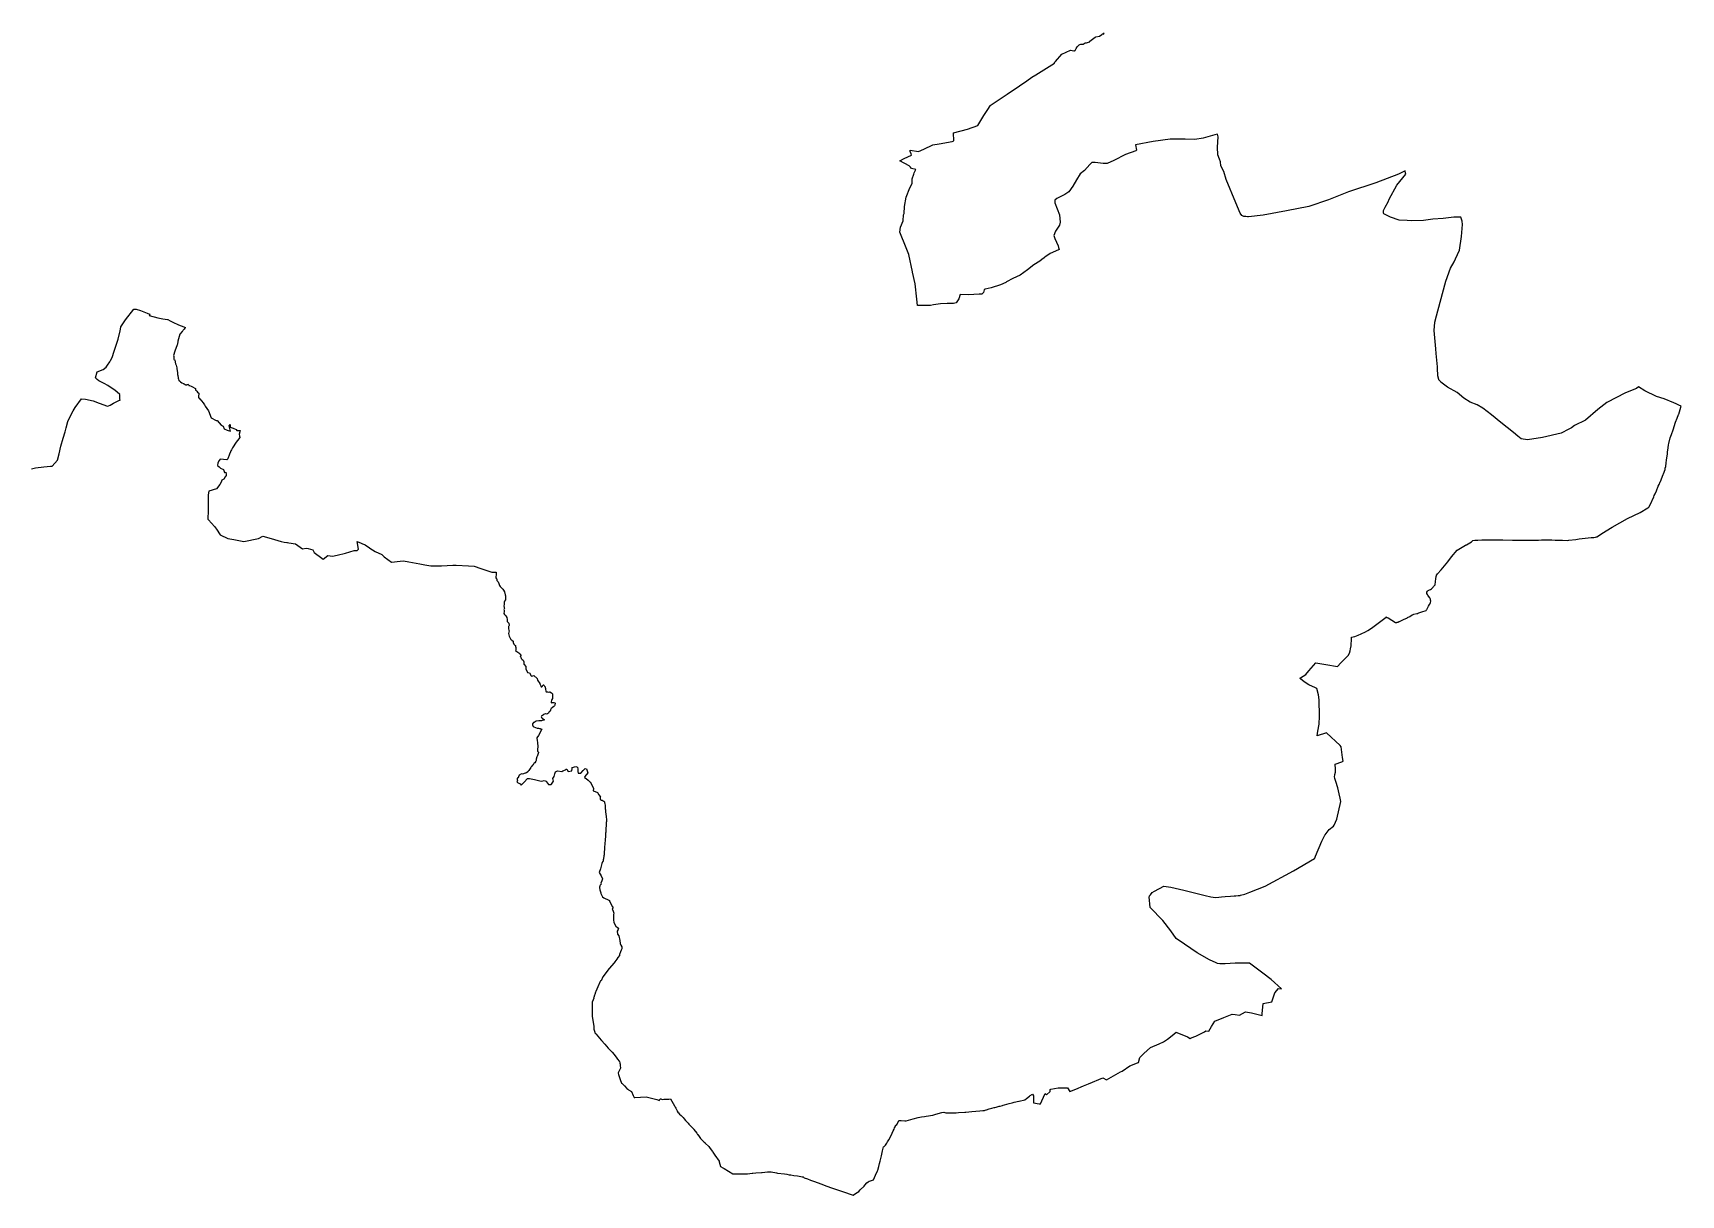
# Model space of a CAD drawing. Header units: metres. Extents: x 319750 to 415268, y 1725605 to 1842937.
# Drawn here: x 374977 to 415268, y 1725605 to 1754009 of the extents above; entities that cross this region are included whole.
import ezdxf

# ---------------------------------------------------------------- set-up
doc = ezdxf.new("R2010")
doc.units = ezdxf.units.M
doc.header["$MEASUREMENT"] = 0
doc.layers.add('DISTRICT BOUNDRY', color=86, linetype='Continuous')

msp = doc.modelspace()

# ---------------------------------------------------------------- linework, layer by layer
at = {"layer": 'DISTRICT BOUNDRY'}
msp.add_polyline3d([(374941, 1743358, 0), (375041, 1743380, 0), (375239, 1743401, 0), (375405, 1743419, 0), (375447, 1743424, 0), (375578, 1743568, 0), (375616, 1743721, 0), (375656, 1743905, 0), (375717, 1744103, 0), (375761, 1744258, 0), (375789, 1744358, 0), (375831, 1744513, 0), (375916, 1744698, 0), (375959, 1744771, 0), (376009, 1744851, 0), (376167, 1745065, 0), (376258, 1745054, 0), (376449, 1745015, 0), (376594, 1744962, 0), (376802, 1744886, 0), (376824, 1744896, 0), (376861, 1744915, 0), (376949, 1744961, 0), (377059, 1745014, 0), (377091, 1745030, 0), (377105, 1745037, 0), (377100, 1745065, 0), (377103, 1745172, 0), (376975, 1745275, 0), (376912, 1745322, 0), (376806, 1745388, 0), (376716, 1745437, 0), (376586, 1745503, 0), (376547, 1745542, 0), (376508, 1745580, 0), (376548, 1745724, 0), (376694, 1745785, 0), (376769, 1745838, 0), (376802, 1745888, 0), (376858, 1745974, 0), (376875, 1746003, 0), (376911, 1746077, 0), (376964, 1746228, 0), (377000, 1746352, 0), (377056, 1746524, 0), (377107, 1746727, 0), (377113, 1746746, 0), (377117, 1746759, 0), (377120, 1746771, 0), (377126, 1746825, 0), (377239, 1746993, 0), (377443, 1747258, 0), (377503, 1747254, 0), (377610, 1747221, 0), (377772, 1747159, 0), (377786, 1747153, 0), (377832, 1747132, 0), (377825, 1747116, 0), (377823, 1747111, 0), (377821, 1747104, 0), (378031, 1747044, 0), (378149, 1747018, 0), (378265, 1747008, 0), (378274, 1747003, 0), (378335, 1746974, 0), (378395, 1746942, 0), (378539, 1746871, 0), (378663, 1746827, 0), (378704, 1746810, 0), (378689, 1746795, 0), (378673, 1746770, 0), (378648, 1746743, 0), (378642, 1746729, 0), (378624, 1746709, 0), (378568, 1746648, 0), (378553, 1746591, 0), (378522, 1746479, 0), (378515, 1746465, 0), (378511, 1746411, 0), (378511, 1746406, 0), (378506, 1746385, 0), (378449, 1746229, 0), (378412, 1746126, 0), (378419, 1746097, 0), (378422, 1746031, 0), (378436, 1746026, 0), (378443, 1746008, 0), (378465, 1745921, 0), (378474, 1745888, 0), (378492, 1745824, 0), (378494, 1745806, 0), (378514, 1745704, 0), (378511, 1745656, 0), (378517, 1745645, 0), (378528, 1745573, 0), (378532, 1745543, 0), (378543, 1745518, 0), (378554, 1745505, 0), (378561, 1745502, 0), (378583, 1745485, 0), (378617, 1745459, 0), (378656, 1745440, 0), (378661, 1745436, 0), (378667, 1745432, 0), (378672, 1745429, 0), (378678, 1745425, 0), (378685, 1745421, 0), (378690, 1745418, 0), (378695, 1745416, 0), (378700, 1745414, 0), (378705, 1745413, 0), (378710, 1745412, 0), (378715, 1745411, 0), (378720, 1745410, 0), (378726, 1745410, 0), (378731, 1745411, 0), (378736, 1745411, 0), (378741, 1745413, 0), (378746, 1745414, 0), (378751, 1745416, 0), (378756, 1745418, 0), (378760, 1745420, 0), (378765, 1745423, 0), (378785, 1745399, 0), (378789, 1745395, 0), (378795, 1745391, 0), (378797, 1745390, 0), (378808, 1745390, 0), (378845, 1745374, 0), (378862, 1745365, 0), (378947, 1745317, 0), (378949, 1745303, 0), (378951, 1745282, 0), (378953, 1745278, 0), (378968, 1745266, 0), (378981, 1745252, 0), (378999, 1745228, 0), (379000, 1745226, 0), (379030, 1745203, 0), (379031, 1745176, 0), (379026, 1745142, 0), (379023, 1745112, 0), (379021, 1745100, 0), (379052, 1745067, 0), (379056, 1745062, 0), (379101, 1745016, 0), (379136, 1744967, 0), (379167, 1744919, 0), (379190, 1744884, 0), (379270, 1744769, 0), (379336, 1744601, 0), (379454, 1744535, 0), (379482, 1744536, 0), (379575, 1744424, 0), (379625, 1744397, 0), (379649, 1744336, 0), (379726, 1744298, 0), (379803, 1744273, 0), (379774, 1744409, 0), (379802, 1744437, 0), (379799, 1744376, 0), (379870, 1744346, 0), (379941, 1744316, 0), (379962, 1744293, 0), (379980, 1744295, 0), (379984, 1744295, 0), (380006, 1744289, 0), (380007, 1744289, 0), (380013, 1744290, 0), (380026, 1744292, 0), (380035, 1744294, 0), (380039, 1744291, 0), (380015, 1744205, 0), (380026, 1744150, 0), (380026, 1744148, 0), (380027, 1744146, 0), (380033, 1744134, 0), (380038, 1744125, 0), (380035, 1744122, 0), (379975, 1744048, 0), (379941, 1744005, 0), (379859, 1743867, 0), (379835, 1743833, 0), (379827, 1743820, 0), (379815, 1743791, 0), (379807, 1743770, 0), (379784, 1743714, 0), (379742, 1743602, 0), (379713, 1743576, 0), (379557, 1743595, 0), (379529, 1743560, 0), (379496, 1743502, 0), (379492, 1743435, 0), (379528, 1743404, 0), (379564, 1743373, 0), (379634, 1743335, 0), (379662, 1743268, 0), (379679, 1743269, 0), (379689, 1743270, 0), (379698, 1743226, 0), (379700, 1743217, 0), (379703, 1743197, 0), (379702, 1743195, 0), (379677, 1743156, 0), (379646, 1743106, 0), (379591, 1743075, 0), (379576, 1743030, 0), (379548, 1742974, 0), (379465, 1742869, 0), (379278, 1742808, 0), (379263, 1742718, 0), (379260, 1742705, 0), (379262, 1742588, 0), (379257, 1742562, 0), (379261, 1742491, 0), (379264, 1742435, 0), (379260, 1742289, 0), (379256, 1742172, 0), (379255, 1742122, 0), (379267, 1742110, 0), (379417, 1741942, 0), (379463, 1741877, 0), (379555, 1741745, 0), (379739, 1741651, 0), (379888, 1741624, 0), (380132, 1741577, 0), (380488, 1741652, 0), (380594, 1741712, 0), (380803, 1741653, 0), (381047, 1741581, 0), (381122, 1741565, 0), (381183, 1741551, 0), (381200, 1741557, 0), (381234, 1741548, 0), (381394, 1741525, 0), (381565, 1741399, 0), (381657, 1741414, 0), (381708, 1741410, 0), (381818, 1741375, 0), (381851, 1741311, 0), (382041, 1741171, 0), (382068, 1741147, 0), (382183, 1741234, 0), (382301, 1741220, 0), (382416, 1741247, 0), (382621, 1741297, 0), (382831, 1741361, 0), (382906, 1741360, 0), (382937, 1741395, 0), (382906, 1741582, 0), (382945, 1741559, 0), (383002, 1741537, 0), (383034, 1741524, 0), (383083, 1741502, 0), (383096, 1741495, 0), (383203, 1741425, 0), (383216, 1741415, 0), (383345, 1741335, 0), (383506, 1741257, 0), (383567, 1741207, 0), (383741, 1741077, 0), (383958, 1741100, 0), (384035, 1741105, 0), (384170, 1741083, 0), (384435, 1741034, 0), (384436, 1741033, 0), (384559, 1741009, 0), (384702, 1740984, 0), (384935, 1740984, 0), (384966, 1740982, 0), (385245, 1740999, 0), (385300, 1740999, 0), (385320, 1741003, 0), (385624, 1740980, 0), (385763, 1740972, 0), (385930, 1740919, 0), (386197, 1740826, 0), (386303, 1740830, 0), (386299, 1740804, 0), (386298, 1740792, 0), (386290, 1740693, 0), (386308, 1740669, 0), (386316, 1740659, 0), (386321, 1740624, 0), (386352, 1740592, 0), (386365, 1740552, 0), (386380, 1740503, 0), (386400, 1740482, 0), (386466, 1740410, 0), (386484, 1740387, 0), (386503, 1740350, 0), (386524, 1740276, 0), (386530, 1740251, 0), (386526, 1740239, 0), (386532, 1740212, 0), (386531, 1740203, 0), (386529, 1740154, 0), (386505, 1740120, 0), (386494, 1740106, 0), (386498, 1740039, 0), (386492, 1740006, 0), (386498, 1739966, 0), (386504, 1739950, 0), (386492, 1739914, 0), (386496, 1739904, 0), (386496, 1739893, 0), (386495, 1739867, 0), (386491, 1739821, 0), (386505, 1739798, 0), (386539, 1739762, 0), (386560, 1739723, 0), (386568, 1739671, 0), (386574, 1739625, 0), (386577, 1739612, 0), (386612, 1739585, 0), (386621, 1739529, 0), (386614, 1739511, 0), (386602, 1739502, 0), (386605, 1739446, 0), (386613, 1739413, 0), (386622, 1739396, 0), (386606, 1739331, 0), (386618, 1739264, 0), (386657, 1739185, 0), (386675, 1739175, 0), (386685, 1739169, 0), (386714, 1739146, 0), (386718, 1739113, 0), (386737, 1739072, 0), (386759, 1739042, 0), (386776, 1739035, 0), (386775, 1739008, 0), (386778, 1738992, 0), (386781, 1738946, 0), (386779, 1738934, 0), (386777, 1738913, 0), (386805, 1738890, 0), (386852, 1738854, 0), (386872, 1738845, 0), (386897, 1738825, 0), (386903, 1738795, 0), (386890, 1738764, 0), (386902, 1738752, 0), (386911, 1738723, 0), (386935, 1738694, 0), (386960, 1738675, 0), (386976, 1738639, 0), (386979, 1738577, 0), (387036, 1738517, 0), (387029, 1738505, 0), (387028, 1738476, 0), (387027, 1738465, 0), (387065, 1738378, 0), (387067, 1738377, 0), (387112, 1738371, 0), (387156, 1738296, 0), (387174, 1738286, 0), (387221, 1738303, 0), (387302, 1738227, 0), (387309, 1738188, 0), (387366, 1738107, 0), (387368, 1738096, 0), (387389, 1738052, 0), (387403, 1738023, 0), (387417, 1738025, 0), (387435, 1738039, 0), (387449, 1738077, 0), (387458, 1738075, 0), (387473, 1738058, 0), (387484, 1738042, 0), (387501, 1738023, 0), (387498, 1738013, 0), (387505, 1737985, 0), (387507, 1737958, 0), (387515, 1737930, 0), (387527, 1737905, 0), (387547, 1737906, 0), (387556, 1737904, 0), (387575, 1737898, 0), (387589, 1737902, 0), (387603, 1737900, 0), (387616, 1737904, 0), (387653, 1737881, 0), (387676, 1737852, 0), (387681, 1737808, 0), (387679, 1737786, 0), (387677, 1737763, 0), (387675, 1737745, 0), (387665, 1737715, 0), (387650, 1737699, 0), (387645, 1737655, 0), (387643, 1737638, 0), (387671, 1737640, 0), (387679, 1737641, 0), (387690, 1737643, 0), (387714, 1737644, 0), (387738, 1737639, 0), (387743, 1737627, 0), (387745, 1737623, 0), (387744, 1737618, 0), (387741, 1737607, 0), (387739, 1737597, 0), (387735, 1737578, 0), (387731, 1737562, 0), (387709, 1737544, 0), (387678, 1737520, 0), (387673, 1737516, 0), (387645, 1737499, 0), (387636, 1737480, 0), (387633, 1737465, 0), (387632, 1737459, 0), (387625, 1737434, 0), (387604, 1737421, 0), (387592, 1737404, 0), (387578, 1737383, 0), (387560, 1737364, 0), (387557, 1737363, 0), (387532, 1737355, 0), (387511, 1737365, 0), (387495, 1737365, 0), (387459, 1737347, 0), (387456, 1737344, 0), (387406, 1737310, 0), (387405, 1737291, 0), (387410, 1737274, 0), (387416, 1737270, 0), (387422, 1737266, 0), (387424, 1737264, 0), (387446, 1737246, 0), (387473, 1737224, 0), (387472, 1737215, 0), (387448, 1737209, 0), (387422, 1737201, 0), (387411, 1737198, 0), (387383, 1737194, 0), (387379, 1737194, 0), (387377, 1737194, 0), (387342, 1737192, 0), (387281, 1737191, 0), (387226, 1737158, 0), (387210, 1737152, 0), (387189, 1737119, 0), (387189, 1737105, 0), (387189, 1737094, 0), (387208, 1737061, 0), (387220, 1737052, 0), (387304, 1737015, 0), (387309, 1737015, 0), (387327, 1737016, 0), (387338, 1737017, 0), (387358, 1737012, 0), (387382, 1737005, 0), (387387, 1737002, 0), (387389, 1737001, 0), (387415, 1736988, 0), (387332, 1736841, 0), (387297, 1736778, 0), (387305, 1736707, 0), (387309, 1736676, 0), (387319, 1736548, 0), (387311, 1736507, 0), (387314, 1736455, 0), (387332, 1736427, 0), (387335, 1736423, 0), (387311, 1736348, 0), (387307, 1736323, 0), (387297, 1736312, 0), (387278, 1736256, 0), (387275, 1736224, 0), (387268, 1736210, 0), (387246, 1736172, 0), (387225, 1736154, 0), (387216, 1736133, 0), (387206, 1736123, 0), (387190, 1736114, 0), (387164, 1736082, 0), (387159, 1736075, 0), (387152, 1736055, 0), (387117, 1736009, 0), (387097, 1735982, 0), (387075, 1735953, 0), (387072, 1735952, 0), (387042, 1735927, 0), (387019, 1735914, 0), (387009, 1735916, 0), (386947, 1735889, 0), (386922, 1735898, 0), (386861, 1735868, 0), (386845, 1735825, 0), (386839, 1735806, 0), (386813, 1735791, 0), (386817, 1735756, 0), (386820, 1735732, 0), (386810, 1735695, 0), (386884, 1735653, 0), (386913, 1735621, 0), (386984, 1735699, 0), (387065, 1735788, 0), (387112, 1735790, 0), (387241, 1735765, 0), (387372, 1735730, 0), (387419, 1735721, 0), (387471, 1735735, 0), (387521, 1735723, 0), (387533, 1735706, 0), (387577, 1735640, 0), (387649, 1735637, 0), (387654, 1735645, 0), (387704, 1735721, 0), (387686, 1735789, 0), (387716, 1735833, 0), (387735, 1735897, 0), (387748, 1735948, 0), (387802, 1735977, 0), (387907, 1735958, 0), (387928, 1735970, 0), (387993, 1736001, 0), (388011, 1736016, 0), (388027, 1736010, 0), (388061, 1735953, 0), (388147, 1735975, 0), (388159, 1736032, 0), (388157, 1736056, 0), (388250, 1736082, 0), (388288, 1736061, 0), (388295, 1736015, 0), (388301, 1735959, 0), (388307, 1735918, 0), (388373, 1735918, 0), (388432, 1735984, 0), (388450, 1736007, 0), (388476, 1736032, 0), (388508, 1736024, 0), (388539, 1735926, 0), (388471, 1735831, 0), (388461, 1735814, 0), (388501, 1735782, 0), (388553, 1735742, 0), (388595, 1735704, 0), (388608, 1735693, 0), (388626, 1735652, 0), (388671, 1735565, 0), (388683, 1735545, 0), (388676, 1735482, 0), (388721, 1735467, 0), (388777, 1735440, 0), (388808, 1735389, 0), (388843, 1735346, 0), (388843, 1735345, 0), (388850, 1735335, 0), (388843, 1735320, 0), (388846, 1735274, 0), (388858, 1735265, 0), (388871, 1735260, 0), (388877, 1735257, 0), (388879, 1735257, 0), (388893, 1735254, 0), (388912, 1735244, 0), (388913, 1735243, 0), (388927, 1735234, 0), (388935, 1735233, 0), (388942, 1735226, 0), (388946, 1735212, 0), (388953, 1735188, 0), (388958, 1735174, 0), (388962, 1735129, 0), (388965, 1735092, 0), (388965, 1735089, 0), (388969, 1735038, 0), (388971, 1735025, 0), (388976, 1734969, 0), (388988, 1734858, 0), (388996, 1734778, 0), (388998, 1734749, 0), (388997, 1734732, 0), (388994, 1734714, 0), (388989, 1734652, 0), (388984, 1734548, 0), (388980, 1734467, 0), (388977, 1734462, 0), (388971, 1734384, 0), (388964, 1734277, 0), (388962, 1734262, 0), (388956, 1734211, 0), (388955, 1734192, 0), (388949, 1734104, 0), (388946, 1734062, 0), (388947, 1734042, 0), (388945, 1734003, 0), (388943, 1733985, 0), (388938, 1733924, 0), (388935, 1733895, 0), (388924, 1733821, 0), (388920, 1733796, 0), (388917, 1733767, 0), (388910, 1733750, 0), (388897, 1733749, 0), (388888, 1733710, 0), (388878, 1733677, 0), (388849, 1733580, 0), (388823, 1733491, 0), (388865, 1733404, 0), (388903, 1733331, 0), (388884, 1733288, 0), (388862, 1733230, 0), (388864, 1733206, 0), (388844, 1733175, 0), (388838, 1733162, 0), (388834, 1733146, 0), (388830, 1733135, 0), (388828, 1733130, 0), (388830, 1733104, 0), (388832, 1733092, 0), (388833, 1733065, 0), (388859, 1732991, 0), (388862, 1732979, 0), (388901, 1732891, 0), (388937, 1732873, 0), (389059, 1732810, 0), (389061, 1732806, 0), (389078, 1732776, 0), (389139, 1732656, 0), (389141, 1732655, 0), (389143, 1732654, 0), (389149, 1732650, 0), (389151, 1732647, 0), (389155, 1732640, 0), (389150, 1732626, 0), (389139, 1732588, 0), (389142, 1732580, 0), (389158, 1732540, 0), (389176, 1732496, 0), (389173, 1732463, 0), (389169, 1732451, 0), (389169, 1732360, 0), (389172, 1732319, 0), (389173, 1732313, 0), (389176, 1732281, 0), (389175, 1732265, 0), (389224, 1732180, 0), (389264, 1732140, 0), (389290, 1732115, 0), (389280, 1732096, 0), (389260, 1732057, 0), (389270, 1731985, 0), (389297, 1731937, 0), (389328, 1731829, 0), (389330, 1731756, 0), (389352, 1731713, 0), (389375, 1731672, 0), (389376, 1731624, 0), (389359, 1731586, 0), (389341, 1731546, 0), (389313, 1731484, 0), (389317, 1731460, 0), (389278, 1731411, 0), (389250, 1731372, 0), (389204, 1731306, 0), (389187, 1731284, 0), (389179, 1731276, 0), (389072, 1731152, 0), (389061, 1731138, 0), (388912, 1730942, 0), (388867, 1730842, 0), (388849, 1730840, 0), (388836, 1730806, 0), (388816, 1730766, 0), (388808, 1730751, 0), (388785, 1730694, 0), (388737, 1730582, 0), (388732, 1730565, 0), (388715, 1730509, 0), (388709, 1730487, 0), (388687, 1730432, 0), (388682, 1730420, 0), (388686, 1730420, 0), (388672, 1730379, 0), (388651, 1730319, 0), (388649, 1730298, 0), (388647, 1730213, 0), (388647, 1730166, 0), (388646, 1730161, 0), (388647, 1730099, 0), (388646, 1730056, 0), (388646, 1730002, 0), (388651, 1729973, 0), (388691, 1729725, 0), (388689, 1729723, 0), (388692, 1729662, 0), (388713, 1729586, 0), (388717, 1729573, 0), (388738, 1729546, 0), (388791, 1729478, 0), (388818, 1729448, 0), (388879, 1729378, 0), (388959, 1729293, 0), (389042, 1729194, 0), (389134, 1729097, 0), (389186, 1729037, 0), (389247, 1728954, 0), (389248, 1728951, 0), (389265, 1728924, 0), (389305, 1728873, 0), (389316, 1728865, 0), (389323, 1728833, 0), (389323, 1728830, 0), (389329, 1728800, 0), (389330, 1728794, 0), (389333, 1728770, 0), (389340, 1728708, 0), (389340, 1728707, 0), (389281, 1728589, 0), (389282, 1728584, 0), (389293, 1728551, 0), (389318, 1728477, 0), (389335, 1728427, 0), (389364, 1728341, 0), (389368, 1728337, 0), (389378, 1728327, 0), (389435, 1728273, 0), (389499, 1728210, 0), (389518, 1728191, 0), (389533, 1728180, 0), (389608, 1728134, 0), (389653, 1728037, 0), (389676, 1727989, 0), (389681, 1727989, 0), (389694, 1727987, 0), (389972, 1728007, 0), (390228, 1727936, 0), (390295, 1727919, 0), (390297, 1727924, 0), (390307, 1727955, 0), (390325, 1727954, 0), (390344, 1727949, 0), (390364, 1727943, 0), (390369, 1727942, 0), (390400, 1727945, 0), (390417, 1727946, 0), (390461, 1727948, 0), (390469, 1727949, 0), (390476, 1727949, 0), (390503, 1727950, 0), (390519, 1727951, 0), (390562, 1727953, 0), (390596, 1727900, 0), (390662, 1727787, 0), (390679, 1727751, 0), (390693, 1727726, 0), (390693, 1727726, 0), (390717, 1727679, 0), (390725, 1727659, 0), (390729, 1727653, 0), (390752, 1727617, 0), (390758, 1727612, 0), (390786, 1727584, 0), (390787, 1727583, 0), (390820, 1727550, 0), (390846, 1727524, 0), (390870, 1727496, 0), (390896, 1727468, 0), (390932, 1727428, 0), (390958, 1727401, 0), (390959, 1727399, 0), (390971, 1727387, 0), (390991, 1727363, 0), (391010, 1727340, 0), (391010, 1727340, 0), (391027, 1727322, 0), (391029, 1727321, 0), (391076, 1727269, 0), (391123, 1727221, 0), (391132, 1727212, 0), (391134, 1727210, 0), (391203, 1727120, 0), (391214, 1727104, 0), (391227, 1727087, 0), (391228, 1727085, 0), (391296, 1726990, 0), (391390, 1726894, 0), (391409, 1726877, 0), (391411, 1726875, 0), (391500, 1726793, 0), (391534, 1726744, 0), (391586, 1726667, 0), (391598, 1726649, 0), (391633, 1726600, 0), (391646, 1726580, 0), (391751, 1726430, 0), (391754, 1726417, 0), (391783, 1726300, 0), (391842, 1726267, 0), (391871, 1726252, 0), (392087, 1726122, 0), (392223, 1726125, 0), (392337, 1726125, 0), (392445, 1726127, 0), (392447, 1726127, 0), (392505, 1726130, 0), (392560, 1726139, 0), (392577, 1726142, 0), (392648, 1726146, 0), (392788, 1726158, 0), (392808, 1726159, 0), (392868, 1726164, 0), (392936, 1726168, 0), (393021, 1726173, 0), (393153, 1726145, 0), (393181, 1726142, 0), (393354, 1726120, 0), (393403, 1726113, 0), (393468, 1726102, 0), (393507, 1726095, 0), (393578, 1726084, 0), (393667, 1726072, 0), (393746, 1726061, 0), (393785, 1726051, 0), (393797, 1726049, 0), (393806, 1726048, 0), (393830, 1726029, 0), (393916, 1725997, 0), (393985, 1725972, 0), (394082, 1725936, 0), (394237, 1725882, 0), (394382, 1725824, 0), (394501, 1725780, 0), (394695, 1725713, 0), (394768, 1725691, 0), (395026, 1725605, 0), (395089, 1725643, 0), (395165, 1725690, 0), (395202, 1725729, 0), (395296, 1725825, 0), (395311, 1725844, 0), (395365, 1725899, 0), (395392, 1725926, 0), (395416, 1725940, 0), (395453, 1725954, 0), (395503, 1725966, 0), (395522, 1725974, 0), (395575, 1726090, 0), (395623, 1726195, 0), (395632, 1726214, 0), (395658, 1726306, 0), (395675, 1726379, 0), (395692, 1726435, 0), (395719, 1726567, 0), (395748, 1726685, 0), (395773, 1726780, 0), (395789, 1726794, 0), (395817, 1726825, 0), (395850, 1726871, 0), (395872, 1726904, 0), (395901, 1726951, 0), (395971, 1727089, 0), (395985, 1727120, 0), (396010, 1727170, 0), (396032, 1727216, 0), (396043, 1727250, 0), (396054, 1727274, 0), (396062, 1727286, 0), (396064, 1727287, 0), (396060, 1727292, 0), (396067, 1727302, 0), (396094, 1727329, 0), (396097, 1727334, 0), (396103, 1727340, 0), (396145, 1727428, 0), (396175, 1727425, 0), (396200, 1727423, 0), (396294, 1727419, 0), (396323, 1727422, 0), (396493, 1727467, 0), (396620, 1727502, 0), (396698, 1727518, 0), (396769, 1727527, 0), (396810, 1727531, 0), (396975, 1727561, 0), (397047, 1727582, 0), (397196, 1727622, 0), (397248, 1727633, 0), (397294, 1727618, 0), (397318, 1727612, 0), (397333, 1727612, 0), (397424, 1727613, 0), (397474, 1727614, 0), (397477, 1727614, 0), (397548, 1727618, 0), (397607, 1727621, 0), (397756, 1727629, 0), (397758, 1727630, 0), (397779, 1727631, 0), (397859, 1727639, 0), (397926, 1727645, 0), (398122, 1727662, 0), (398201, 1727668, 0), (398230, 1727669, 0), (398240, 1727671, 0), (398259, 1727678, 0), (398280, 1727686, 0), (398287, 1727689, 0), (398356, 1727709, 0), (398418, 1727726, 0), (398478, 1727744, 0), (398489, 1727747, 0), (398521, 1727755, 0), (398599, 1727774, 0), (398626, 1727780, 0), (398678, 1727796, 0), (398692, 1727799, 0), (398729, 1727811, 0), (398786, 1727829, 0), (398842, 1727845, 0), (398917, 1727862, 0), (398963, 1727873, 0), (399077, 1727899, 0), (399084, 1727901, 0), (399229, 1727935, 0), (399267, 1727965, 0), (399339, 1728025, 0), (399353, 1728038, 0), (399413, 1728068, 0), (399437, 1728026, 0), (399437, 1727891, 0), (399436, 1727863, 0), (399434, 1727855, 0), (399579, 1727830, 0), (399606, 1727837, 0), (399638, 1727906, 0), (399722, 1728084, 0), (399755, 1728055, 0), (399842, 1728132, 0), (399846, 1728184, 0), (399859, 1728194, 0), (400043, 1728227, 0), (400267, 1728227, 0), (400324, 1728134, 0), (400476, 1728196, 0), (400663, 1728275, 0), (400783, 1728326, 0), (401129, 1728468, 0), (401224, 1728417, 0), (401397, 1728522, 0), (401568, 1728616, 0), (401602, 1728632, 0), (401796, 1728760, 0), (401979, 1728839, 0), (402003, 1728848, 0), (402034, 1728964, 0), (402131, 1729061, 0), (402296, 1729208, 0), (402510, 1729303, 0), (402619, 1729352, 0), (402712, 1729418, 0), (402831, 1729505, 0), (402923, 1729584, 0), (402961, 1729567, 0), (403060, 1729525, 0), (403203, 1729470, 0), (403270, 1729433, 0), (403295, 1729444, 0), (403404, 1729490, 0), (403614, 1729596, 0), (403651, 1729617, 0), (403721, 1729610, 0), (403788, 1729721, 0), (403869, 1729853, 0), (404092, 1729944, 0), (404294, 1730029, 0), (404371, 1730016, 0), (404475, 1730000, 0), (404617, 1730079, 0), (404765, 1730056, 0), (405025, 1729991, 0), (405027, 1730031, 0), (405050, 1730285, 0), (405267, 1730327, 0), (405298, 1730426, 0), (405335, 1730545, 0), (405423, 1730655, 0), (405497, 1730642, 0), (405248, 1730877, 0), (405046, 1731029, 0), (404715, 1731271, 0), (404370, 1731269, 0), (404242, 1731264, 0), (404121, 1731258, 0), (404060, 1731252, 0), (403997, 1731254, 0), (403994, 1731254, 0), (403938, 1731265, 0), (403904, 1731279, 0), (403743, 1731353, 0), (403437, 1731521, 0), (403132, 1731733, 0), (402926, 1731875, 0), (402791, 1732060, 0), (402599, 1732314, 0), (402291, 1732636, 0), (402269, 1732893, 0), (402272, 1732910, 0), (402273, 1732917, 0), (402295, 1732946, 0), (402340, 1732996, 0), (402397, 1733034, 0), (402624, 1733154, 0), (402791, 1733126, 0), (403112, 1733056, 0), (403632, 1732928, 0), (403771, 1732893, 0), (403829, 1732883, 0), (403885, 1732878, 0), (403967, 1732885, 0), (404031, 1732891, 0), (404125, 1732903, 0), (404251, 1732911, 0), (404343, 1732915, 0), (404385, 1732919, 0), (404443, 1732924, 0), (404486, 1732930, 0), (404497, 1732932, 0), (404606, 1732961, 0), (404728, 1733010, 0), (405098, 1733158, 0), (405790, 1733532, 0), (406304, 1733833, 0), (406315, 1733839, 0), (406335, 1733884, 0), (406490, 1734257, 0), (406558, 1734397, 0), (406566, 1734412, 0), (406662, 1734539, 0), (406768, 1734618, 0), (406770, 1734621, 0), (406791, 1734648, 0), (406849, 1734795, 0), (406953, 1735227, 0), (406932, 1735302, 0), (406911, 1735409, 0), (406877, 1735558, 0), (406825, 1735710, 0), (406805, 1735782, 0), (406799, 1735832, 0), (406803, 1735864, 0), (406807, 1735884, 0), (406818, 1735939, 0), (406824, 1735985, 0), (406821, 1736048, 0), (406816, 1736107, 0), (406813, 1736136, 0), (406976, 1736197, 0), (407006, 1736208, 0), (406993, 1736301, 0), (406957, 1736564, 0), (406933, 1736592, 0), (406603, 1736903, 0), (406371, 1736825, 0), (406391, 1736946, 0), (406419, 1737118, 0), (406428, 1737313, 0), (406417, 1737710, 0), (406404, 1737834, 0), (406368, 1737987, 0), (406329, 1738004, 0), (406166, 1738075, 0), (406051, 1738145, 0), (405966, 1738223, 0), (405947, 1738240, 0), (405966, 1738246, 0), (405967, 1738247, 0), (406099, 1738327, 0), (406172, 1738416, 0), (406340, 1738612, 0), (406587, 1738570, 0), (406869, 1738526, 0), (406950, 1738611, 0), (407052, 1738714, 0), (407116, 1738779, 0), (407127, 1738790, 0), (407160, 1738852, 0), (407181, 1738910, 0), (407189, 1738955, 0), (407201, 1739026, 0), (407212, 1739207, 0), (407214, 1739240, 0), (407290, 1739259, 0), (407371, 1739288, 0), (407451, 1739322, 0), (407551, 1739367, 0), (407608, 1739403, 0), (407699, 1739464, 0), (408057, 1739732, 0), (408061, 1739735, 0), (408086, 1739720, 0), (408099, 1739713, 0), (408105, 1739709, 0), (408194, 1739656, 0), (408286, 1739602, 0), (408292, 1739598, 0), (408293, 1739597, 0), (408293, 1739597, 0), (408295, 1739598, 0), (408317, 1739603, 0), (408320, 1739603, 0), (408324, 1739604, 0), (408349, 1739610, 0), (408362, 1739613, 0), (408369, 1739616, 0), (408376, 1739620, 0), (408385, 1739624, 0), (408418, 1739640, 0), (408419, 1739640, 0), (408467, 1739663, 0), (408482, 1739670, 0), (408484, 1739671, 0), (408578, 1739715, 0), (408584, 1739718, 0), (408641, 1739745, 0), (408693, 1739783, 0), (408694, 1739784, 0), (408703, 1739788, 0), (408732, 1739802, 0), (408808, 1739816, 0), (408815, 1739818, 0), (408831, 1739823, 0), (408844, 1739827, 0), (408860, 1739832, 0), (408930, 1739857, 0), (409034, 1739893, 0), (409040, 1739895, 0), (409048, 1739910, 0), (409050, 1739914, 0), (409096, 1739998, 0), (409121, 1740041, 0), (409123, 1740046, 0), (409141, 1740089, 0), (409147, 1740118, 0), (409145, 1740146, 0), (409140, 1740172, 0), (409135, 1740180, 0), (409124, 1740198, 0), (409098, 1740240, 0), (409080, 1740263, 0), (409067, 1740282, 0), (409056, 1740309, 0), (409053, 1740332, 0), (409054, 1740334, 0), (409056, 1740344, 0), (409067, 1740364, 0), (409088, 1740380, 0), (409121, 1740395, 0), (409142, 1740405, 0), (409167, 1740422, 0), (409204, 1740461, 0), (409220, 1740479, 0), (409235, 1740495, 0), (409255, 1740517, 0), (409260, 1740522, 0), (409265, 1740600, 0), (409266, 1740614, 0), (409271, 1740647, 0), (409275, 1740689, 0), (409278, 1740709, 0), (409278, 1740710, 0), (409279, 1740711, 0), (409280, 1740721, 0), (409288, 1740745, 0), (409293, 1740760, 0), (409298, 1740766, 0), (409318, 1740789, 0), (409403, 1740889, 0), (409563, 1741085, 0), (409660, 1741203, 0), (409793, 1741365, 0), (409999, 1741487, 0), (410001, 1741489, 0), (410017, 1741498, 0), (410019, 1741499, 0), (410142, 1741572, 0), (410181, 1741604, 0), (410228, 1741612, 0), (410300, 1741615, 0), (410396, 1741620, 0), (410553, 1741619, 0), (410640, 1741618, 0), (410870, 1741617, 0), (410909, 1741617, 0), (411150, 1741613, 0), (411174, 1741613, 0), (411242, 1741613, 0), (411496, 1741613, 0), (411578, 1741614, 0), (411784, 1741615, 0), (411856, 1741617, 0), (411928, 1741619, 0), (412113, 1741616, 0), (412187, 1741615, 0), (412355, 1741609, 0), (412368, 1741609, 0), (412497, 1741606, 0), (412525, 1741609, 0), (412693, 1741630, 0), (412777, 1741641, 0), (412928, 1741662, 0), (413071, 1741674, 0), (413135, 1741680, 0), (413177, 1741684, 0), (413203, 1741693, 0), (413210, 1741695, 0), (413372, 1741801, 0), (413544, 1741905, 0), (413588, 1741932, 0), (413963, 1742138, 0), (414265, 1742290, 0), (414456, 1742398, 0), (414473, 1742412, 0), (414479, 1742417, 0), (414514, 1742477, 0), (414600, 1742669, 0), (414613, 1742701, 0), (414632, 1742743, 0), (414664, 1742818, 0), (414712, 1742928, 0), (414731, 1742972, 0), (414761, 1743041, 0), (414763, 1743046, 0), (414832, 1743216, 0), (414838, 1743234, 0), (414876, 1743342, 0), (414883, 1743368, 0), (414897, 1743414, 0), (414905, 1743503, 0), (414910, 1743569, 0), (414933, 1743719, 0), (414939, 1743760, 0), (414952, 1743867, 0), (414963, 1743941, 0), (414972, 1743978, 0), (415004, 1744113, 0), (415035, 1744198, 0), (415076, 1744311, 0), (415136, 1744494, 0), (415170, 1744596, 0), (415206, 1744679, 0), (415212, 1744692, 0), (415261, 1744860, 0), (415268, 1744884, 0), (415217, 1744908, 0), (415150, 1744940, 0), (415094, 1744967, 0), (414852, 1745069, 0), (414665, 1745122, 0), (414384, 1745265, 0), (414226, 1745358, 0), (414176, 1745318, 0), (413914, 1745210, 0), (413452, 1744977, 0), (413234, 1744805, 0), (412932, 1744548, 0), (412660, 1744411, 0), (412591, 1744355, 0), (412526, 1744323, 0), (412334, 1744228, 0), (411877, 1744124, 0), (411511, 1744061, 0), (411362, 1744090, 0), (411281, 1744156, 0), (411175, 1744243, 0), (410863, 1744484, 0), (410631, 1744676, 0), (410423, 1744839, 0), (410280, 1744917, 0), (410109, 1744981, 0), (409961, 1745084, 0), (409792, 1745217, 0), (409555, 1745354, 0), (409396, 1745473, 0), (409384, 1745488, 0), (409350, 1745533, 0), (409348, 1745536, 0), (409347, 1745537, 0), (409322, 1745632, 0), (409318, 1745818, 0), (409317, 1745843, 0), (409317, 1745851, 0), (409282, 1746175, 0), (409272, 1746284, 0), (409231, 1746734, 0), (409250, 1746939, 0), (409290, 1747094, 0), (409434, 1747639, 0), (409518, 1747940, 0), (409633, 1748261, 0), (409725, 1748416, 0), (409754, 1748484, 0), (409849, 1748697, 0), (409899, 1749032, 0), (409928, 1749327, 0), (409918, 1749407, 0), (409884, 1749507, 0), (409798, 1749506, 0), (409715, 1749505, 0), (409451, 1749477, 0), (409198, 1749460, 0), (408969, 1749423, 0), (408678, 1749415, 0), (408569, 1749424, 0), (408375, 1749437, 0), (408166, 1749505, 0), (408006, 1749588, 0), (407996, 1749608, 0), (407996, 1749668, 0), (408036, 1749753, 0), (408104, 1749884, 0), (408135, 1749944, 0), (408323, 1750285, 0), (408536, 1750556, 0), (408532, 1750579, 0), (408521, 1750636, 0), (408520, 1750636, 0), (408357, 1750555, 0), (407805, 1750349, 0), (407141, 1750128, 0), (406649, 1749929, 0), (406167, 1749764, 0), (405625, 1749664, 0), (405056, 1749559, 0), (404692, 1749515, 0), (404680, 1749516, 0), (404670, 1749517, 0), (404631, 1749520, 0), (404578, 1749524, 0), (404533, 1749544, 0), (404488, 1749603, 0), (404382, 1749856, 0), (404149, 1750428, 0), (404087, 1750622, 0), (404014, 1750761, 0), (404008, 1750860, 0), (403987, 1750925, 0), (403942, 1751029, 0), (403935, 1751219, 0), (403952, 1751473, 0), (403946, 1751501, 0), (403938, 1751535, 0), (403937, 1751536, 0), (403937, 1751538, 0), (403867, 1751517, 0), (403584, 1751440, 0), (403379, 1751408, 0), (403145, 1751415, 0), (402776, 1751412, 0), (402360, 1751353, 0), (401932, 1751274, 0), (401958, 1751145, 0), (401938, 1751130, 0), (401684, 1751037, 0), (401401, 1750895, 0), (401238, 1750819, 0), (401143, 1750818, 0), (400948, 1750846, 0), (400863, 1750845, 0), (400816, 1750790, 0), (400683, 1750649, 0), (400579, 1750563, 0), (400486, 1750418, 0), (400397, 1750262, 0), (400304, 1750127, 0), (400205, 1750061, 0), (400011, 1749964, 0), (399962, 1749924, 0), (399962, 1749890, 0), (399962, 1749854, 0), (400075, 1749561, 0), (400087, 1749386, 0), (400072, 1749307, 0), (399979, 1749166, 0), (399935, 1749061, 0), (399956, 1748981, 0), (400042, 1748807, 0), (400050, 1748767, 0), (400061, 1748713, 0), (399903, 1748645, 0), (399847, 1748621, 0), (399713, 1748525, 0), (399708, 1748521, 0), (399701, 1748516, 0), (399641, 1748472, 0), (399589, 1748434, 0), (399446, 1748343, 0), (399292, 1748217, 0), (399109, 1748090, 0), (398935, 1748009, 0), (398774, 1747922, 0), (398757, 1747912, 0), (398633, 1747856, 0), (398404, 1747779, 0), (398255, 1747748, 0), (398230, 1747728, 0), (398211, 1747663, 0), (398207, 1747659, 0), (398185, 1747632, 0), (398176, 1747622, 0), (398106, 1747622, 0), (397852, 1747609, 0), (397648, 1747613, 0), (397614, 1747512, 0), (397545, 1747412, 0), (397480, 1747396, 0), (397326, 1747395, 0), (397161, 1747384, 0), (396996, 1747361, 0), (396922, 1747351, 0), (396598, 1747349, 0), (396587, 1747503, 0), (396543, 1747877, 0), (396483, 1748161, 0), (396481, 1748171, 0), (396392, 1748595, 0), (396326, 1748759, 0), (396167, 1749136, 0), (396186, 1749261, 0), (396254, 1749417, 0), (396263, 1749561, 0), (396272, 1749596, 0), (396286, 1749766, 0), (396328, 1749996, 0), (396416, 1750226, 0), (396470, 1750327, 0), (396469, 1750441, 0), (396510, 1750555, 0), (396521, 1750588, 0), (396558, 1750671, 0), (396561, 1750671, 0), (396454, 1750692, 0), (396433, 1750732, 0), (396395, 1750758, 0), (396168, 1750884, 0), (396278, 1750941, 0), (396456, 1751023, 0), (396448, 1751051, 0), (396426, 1751113, 0), (396422, 1751147, 0), (396622, 1751111, 0), (396759, 1751172, 0), (396975, 1751274, 0), (397129, 1751299, 0), (397451, 1751358, 0), (397492, 1751375, 0), (397492, 1751375, 0), (397485, 1751564, 0), (397820, 1751659, 0), (398080, 1751749, 0), (398226, 1751993, 0), (398317, 1752135, 0), (398379, 1752230, 0), (398380, 1752235, 0), (398797, 1752511, 0), (399098, 1752717, 0), (399276, 1752842, 0), (399395, 1752926, 0), (399491, 1752989, 0), (399950, 1753274, 0), (399949, 1753279, 0), (399948, 1753287, 0), (399973, 1753315, 0), (400131, 1753491, 0), (400344, 1753592, 0), (400426, 1753569, 0), (400441, 1753576, 0), (400451, 1753581, 0), (400458, 1753584, 0), (400480, 1753627, 0), (400507, 1753668, 0), (400556, 1753718, 0), (400572, 1753727, 0), (400592, 1753731, 0), (400596, 1753731, 0), (400644, 1753733, 0), (400654, 1753737, 0), (400674, 1753749, 0), (400700, 1753766, 0), (400710, 1753767, 0), (400716, 1753768, 0), (400728, 1753769, 0), (400736, 1753770, 0), (400783, 1753786, 0), (400811, 1753795, 0), (400813, 1753812, 0), (400948, 1753905, 0), (400964, 1753916, 0), (401048, 1753927, 0), (401105, 1753972, 0), (401113, 1753978, 0), (401124, 1753987, 0), (401131, 1753985, 0), (401155, 1753979, 0), (401154, 1754004, 0), (401166, 1754011, 0)], dxfattribs=at)

doc.saveas('drawing.dxf')
